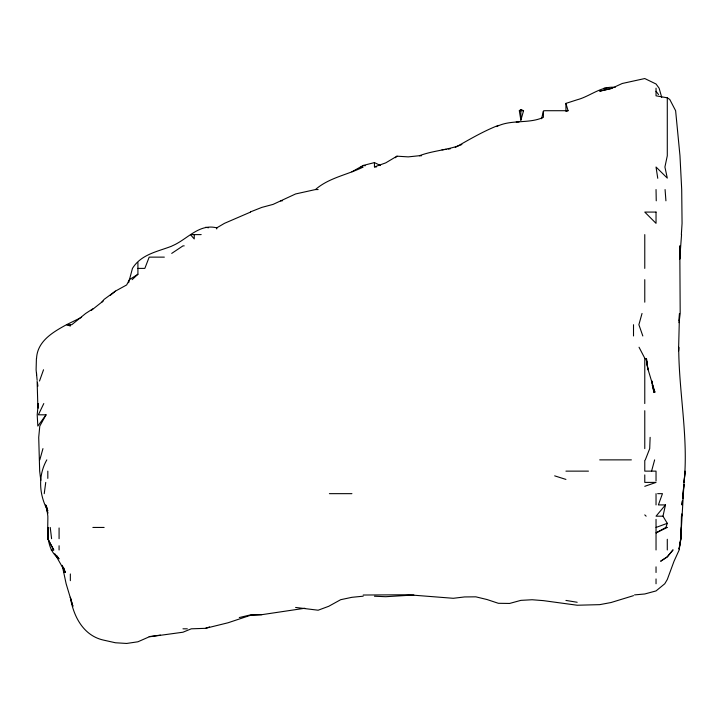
<?xml version="1.0" encoding="UTF-8"?>
<svg xmlns="http://www.w3.org/2000/svg" width="722" height="722" viewBox="0 0 722 722"><rect width="100%" height="100%" fill="white"/><g stroke="black" fill="none" stroke-linecap="round" stroke-linejoin="round"><path stroke-width="1.08" d="M679.086 548.955L681.008 538.711L681.433 516.185M36.416 358.5L36.1 369.763L37.129 380.079M650.134 437.342L649.71 448.606L645.315 459.869M681.559 234.605L679.718 259.18L679.79 245.868L680.187 313.447L679.05 322.662M679.05 320.613L679.492 313.447L678.554 350.802L678.716 347.237C678.788 392.362 688.598 437.37 684.086 482.395L685.034 471.132L682.615 498.785L683.942 484.444L680.747 538.711L679.176 549.974L674.032 561.238L667.29 579.513L664.763 583.764L656.036 590.93L644.773 593.98L634.53 594.901M681.297 527.448L680.747 538.711L679.059 548.955M681.351 234.605L682.064 223.342L681.703 189.552L679.971 155.762L675.621 110.71L669.754 99.446L667.29 97.822L656.036 95.809L656.036 88.183M44.232 493.658L45.748 482.395M665.91 527.448L667.29 527.448L656.036 532.89L665.91 527.448L667.29 523.324L662.986 516.185L665.485 504.922L658.392 504.922L662.453 493.658L657.652 493.658M541.581 118.742L543.395 111.197L544.505 110.71L568.061 110.71L565.931 103.39L577.185 99.762C590.054 96.405 601.48 85.701 615.216 87.389M128.642 282.735L132.451 268.394C141.25 254.243 157.387 251.698 171.71 246.166L172.17 245.868C187.016 239.749 198.875 223.279 216.762 227.854L224.461 223.342L250.552 212.078M651.578 471.132L654.637 459.869M39.8 459.869L42.959 448.606M642.029 313.447L638.889 324.71L642.824 335.974M520.869 120.159L523.558 110.71L520.869 109.482L519.326 110.71L520.869 120.159L520.869 109.482M39.502 381.026L43.528 369.763M46.813 459.869C37.688 475.988 39.187 495.021 47.814 510.923L45.657 504.922L47.814 513.27L46.407 505.969L47.851 516.185C48.004 531.058 45.324 548.738 59.078 558.828L56.506 555.29M43.789 403.553L38.374 414.816L46.055 414.816L39.791 426.079L38.717 437.342L39.674 471.132L40.802 480.347M46.055 414.816L37.842 426.079L37.192 414.816L38.266 403.553L38.293 408.056M101.82 302.184L104.13 299.386L115.394 291.137L126.657 284.946L129.382 279.658L137.92 274.261L137.92 262.582M665.485 504.922L656.036 516.185L662.986 516.185M395.367 157.73L396.974 156.178L408.237 156.882L419.5 155.699C433.254 150.456 448.317 150.131 461.881 144.499M250.552 211.853L261.815 207.404L273.078 204.389L295.605 193.956L315.46 189.552C328.952 177.675 347.472 174.895 363.184 167.026M91.27 310.451L103.174 301.029M132.108 279.658L137.92 274.261M110.195 295.433L115.394 291.137M496.61 126.585C511.176 119.175 528.675 124.139 543.395 117.343L543.395 111.197M171.71 253.404L182.973 245.868L184.2 245.868M351.921 171.818L363.184 165.455L374.447 162.594L380.53 165.555M92.867 308.799L85.692 313.447L71.785 324.71L66.505 324.71C52.977 332.084 37.273 341.208 36.551 358.5M396.974 156.178L385.71 162.883L374.447 166.899L374.447 162.594M455.257 147.469C469.282 139.563 483.253 131.251 498.342 125.384M81.604 317.31L66.505 324.71L70.341 326.028L70.341 324.71M612.121 88.183L599.711 91.171L610.974 88.662L622.238 83.49L644.773 78.545L656.036 83.996L659.114 88.183L661.731 97.398M656.036 527.448L667.29 523.324M644.773 486.321L656.036 482.395L644.773 482.395L644.773 474.914M63.482 567.384L65.079 572.501L62.2 565.335L66.135 583.764L72.895 606.29L70.341 597.265C73.373 616.074 83.183 635.541 103.408 640.08L115.394 642.76L126.657 643.455L137.92 641.786L149.183 636.84L182.973 632.219L191.285 628.817L205.499 628.33L209.597 626.958M633.51 595.65L610.974 602.545L599.711 604.648L577.185 605.235L543.395 600.632L532.132 599.747L520.869 600.361L509.606 603.448L498.342 603.294L487.088 599.549L475.816 596.832L464.553 596.941L453.29 598.294L408.237 594.766L363.184 595.027M565.931 111.296L568.061 110.71M239.289 617.554L250.552 614.873L261.815 614.675L304.819 608.258M205.499 628.33L228.026 622.779L250.552 615.279L261.815 614.675M149.183 636.605L160.446 635.098M442.026 149.806L446.124 149.319M448.172 149.075L450.221 148.822M363.184 596.192L351.921 597.311L340.658 599.702L328.736 606.29L318.131 610.216L295.605 607.455M603.98 88.183L606.976 88.183M519.326 110.71L523.558 110.71M516.239 121.973L519.019 121.973M419.428 155.762L421.558 155.762M360.82 167.026L362.399 167.026M315.46 189.552L318.131 189.552M280.47 200.815L282.41 200.815M201.185 234.605L190.473 234.605L194.236 238.964L194.236 234.605M164.336 257.131L149.183 257.131L144.842 268.394L137.92 268.394M599.711 459.869L631.371 459.869M565.931 471.132L588.448 471.132M329.394 493.658L351.921 493.658M92.867 527.448L104.13 527.448M51.181 549.974L53.744 549.974L47.814 538.711L48.401 527.448L47.814 539.027L53.744 549.974M182.973 628.817L187.305 628.817M413.868 595L385.71 596.706L374.447 596.228M374.447 166.899L376.478 166.926M363.184 165.455L365.233 165.744M205.499 227.295L208.577 227.746M565.931 600.424L577.185 602.274M554.667 475.852L565.931 479.417M644.773 514.885L646.136 516.185M656.036 91.297L658.545 94.555M54.791 553.72L65.449 572.501L63.22 567.384L64.411 572.501L63.121 567.384M639.042 347.237L644.773 358.22M652.165 385.124L654.944 392.29L648.139 369.763L646.1 358.5L647.914 369.763L646.452 358.5L646.957 364.646M657.751 178.289L656.036 167.026L667.29 178.09L664.917 167.026L667.29 155.762L667.29 97.822M37.508 383.075L37.905 386.153M50.233 527.448L51.596 538.711M665.07 189.552L665.928 200.815M37.896 407.65L37.12 381.026M656.036 189.552L656.244 200.815M667.29 539.271L667.29 549.974M656.036 480.978L656.036 471.132L644.773 471.132L644.773 460.356M656.036 493.658L656.036 504.922M656.036 519.353L656.036 549.974M656.036 566.851L656.036 572.501M656.036 578.945L656.036 583.764M644.773 234.605L644.773 268.394M644.773 279.658L644.773 302.184M644.773 358.5L644.773 403.553M644.773 410.701L644.773 448.606M633.51 324.71L633.51 335.974M565.931 103.39L565.931 110.71M216.762 227.854L216.762 228.955M70.341 573.963L70.341 580.668M59.078 527.972L59.078 538.711M59.078 545.76L59.078 549.974M47.814 471.132L47.814 478.379M36.551 373.121L36.551 375.35M681.794 514.136L681.649 516.185L681.803 514.136M682.38 500.833L681.902 504.922L682.407 500.833M672.949 549.974L667.29 556.933L660.639 561.238L667.29 556.77L672.949 549.974M656.036 212.078L644.773 212.078L656.036 223.342L656.036 212.078M653.888 392.29L651.822 381.026L653.888 392.29"/></g></svg>
